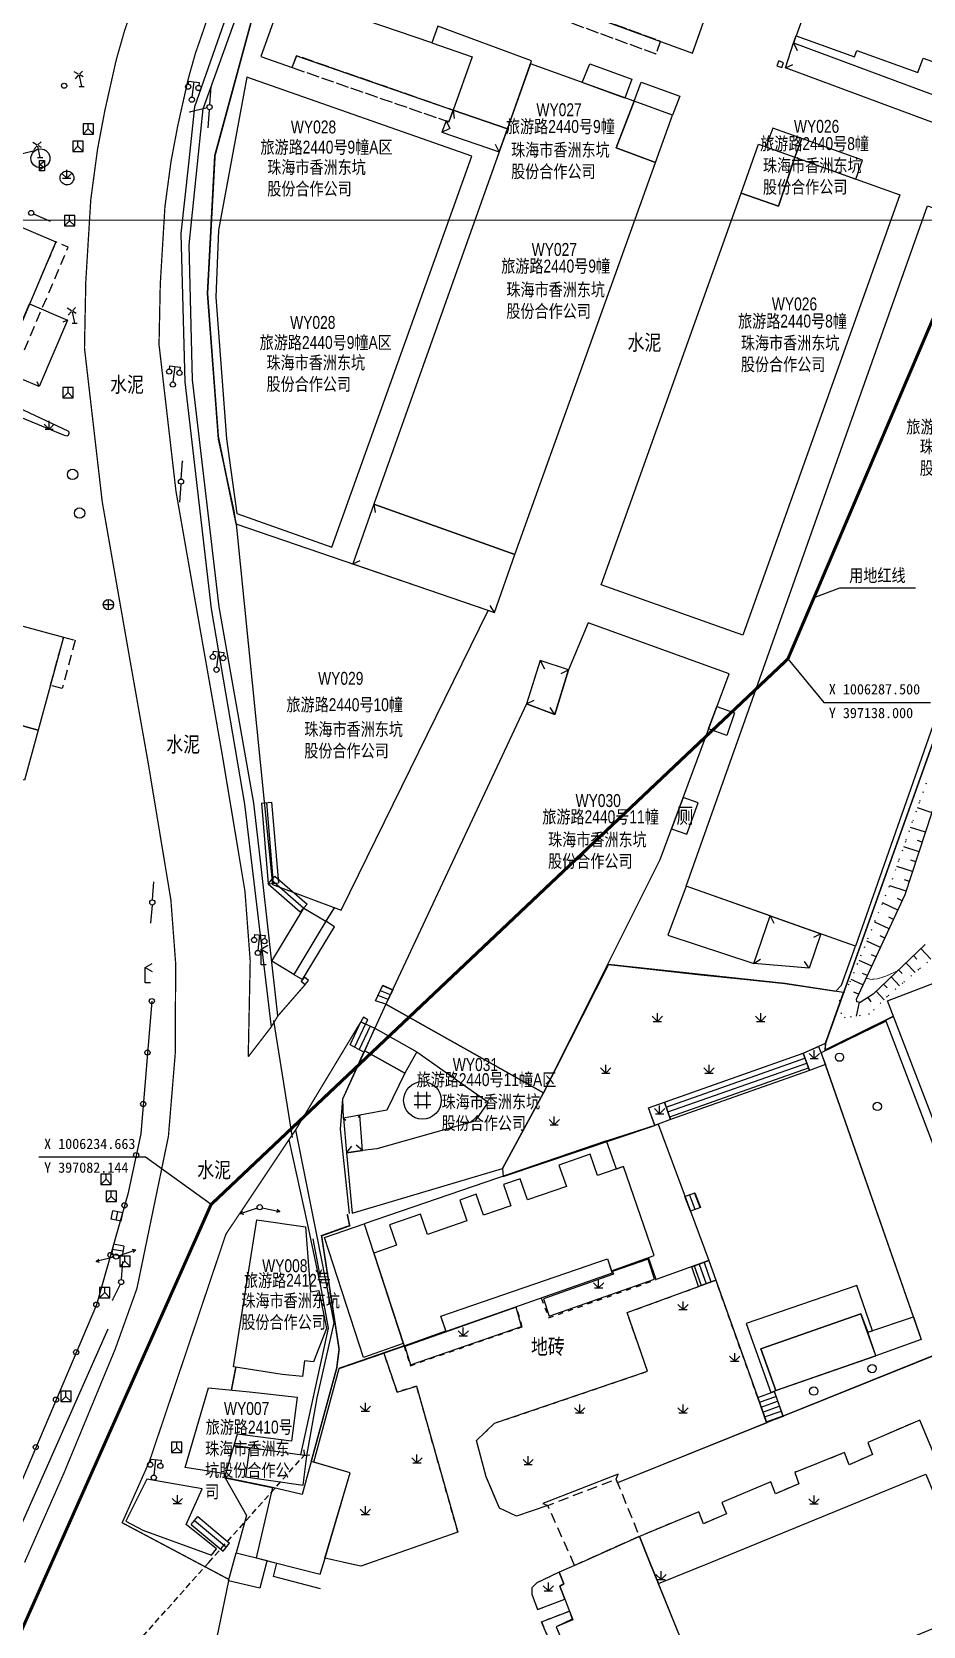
# Model space of a CAD drawing. Extents: x 396500 to 398250, y 1005980 to 1008200.
# Drawn here: x 397064.8 to 397151.1, y 1006193.8 to 1006348.2 of the extents above; entities that cross this region are included whole.
import ezdxf
from ezdxf.enums import TextEntityAlignment as Align

# ---------------------------------------------------------------- set-up
doc = ezdxf.new("R2010")
doc.units = 0
doc.header["$LTSCALE"] = 0.5
for name, pattern in [('X31', [1.8, 1.2, -0.6]), ('X39', [3, 2.5, -0.5]), ('X4', [1.6, 0, -1.6]), ('X5', [3, 2, -1]), ('X6', [2, 1, -1])]:
    doc.linetypes.add(name, pattern=pattern)
doc.layers.get('0').update_dxf_attribs({"linetype": 'CONTINUOUS'})
doc.layers.add('ASSIST', color=7, linetype='CONTINUOUS', plot=False)
for name, color, linetype in [('DGX', 2, 'CONTINUOUS'), ('DLDW', 11, 'CONTINUOUS'), ('DLSS', 4, 'CONTINUOUS'), ('DMTZ', 3, 'CONTINUOUS'), ('GXYZ', 2, 'CONTINUOUS'), ('JMD', 6, 'CONTINUOUS'), ('SXSS', 5, 'CONTINUOUS'), ('ZBTZ', 3, 'CONTINUOUS'), ('权属人', 160, 'CONTINUOUS'), ('用地红线', 1, 'CONTINUOUS'), ('编号', 90, 'CONTINUOUS'), ('门牌号', 1, 'CONTINUOUS')]:
    doc.layers.add(name, color=color, linetype=linetype)
doc.layers.add('绘图层', color=6, linetype='CONTINUOUS', lineweight=5)
doc.styles.add('细等线体', font='长等线体_0.TTF', dxfattribs={"width": 0.8})
doc.styles.add('黑体', font='simhei.ttf')
doc.linetypes.add('10422', pattern='A,2,[150,AAA.SHX,S=1,R=0,X=0,Y=1],2,[177,AAA.SHX,S=1,R=0,X=0,Y=0.8],1e-09', length=4)
doc.linetypes.add('1161', pattern='A,0,[149,AAA.SHX,S=0.15,R=0,X=0,Y=0],-1.6', length=1.6)
doc.linetypes.add('443', pattern='A,5,[169,AAA.SHX,S=0.83,R=0,X=0,Y=0],5', length=10)
doc.linetypes.add('444', pattern='A,4.5,[145,AAA.SHX,S=1,R=0,X=0,Y=1],4.5,-0.5,[146,AAA.SHX,S=1,R=0,X=0,Y=0],-0.5', length=10)
doc.linetypes.add('447', pattern='A,8,-1,[148,AAA.SHX,S=1,R=0,X=0,Y=0],-1', length=10)
doc.linetypes.add('8353', pattern='A,1.5,[145,AAA.SHX,S=1,R=0,X=0,Y=-0.1],1.5,-1,1.5,[145,AAA.SHX,S=1,R=0,X=0,Y=1.1],1.5,-1', length=8)

# ---------------------------------------------------------------- blocks, each defined once
blk = doc.blocks.new('gc124')
for p, q in [((-1, 1), (0, 0)), ((-0.8, 0), (0.8, 0)), ((0, 0), (0, 1.6)), ((0, 0), (1, 1))]:
    blk.add_line(p, q)
blk = doc.blocks.new('gc049')
for p, q in [((-1, 1), (-1, -1)), ((1, 1), (-1, 1)), ((-1, -1), (0, 0)), ((0, 0), (0, 1)), ((0, 0), (1, -1)), ((1, -1), (1, 1)), ((-1, -1), (1, -1))]:
    blk.add_line(p, q)
blk = doc.blocks.new('gc043')
for p, q in [((-1, 0), (1, 0)), ((0, -1), (0, 1))]:
    blk.add_line(p, q)
blk.add_circle((0, 0), 1)
blk = doc.blocks.new('gc188')
blk.add_circle((0, 0), 1)
blk = doc.blocks.new('gc097')
for p, q in [((-1, 2.9), (-1, 3.5)), ((-1, 3.5), (1, 3.5)), ((0, 0.5), (0, 3.5)), ((1, 3.5), (1, 2.9))]:
    blk.add_line(p, q)
for centre in [(-1, 2.4), (0, 0), (1, 2.4)]:
    blk.add_circle(centre, 0.5)
blk = doc.blocks.new('gc013b')
at = {"linetype": 'Continuous'}
blk.add_line((0.5, 0), (4, 0), dxfattribs=at)
at = {"linetype": 'Continuous', "flags": 128}
blk.add_lwpolyline([(3.39, 0.35), (4, 0), (3.39, -0.35)], dxfattribs=at)
blk = doc.blocks.new('gc170')
at = {"linetype": 'Continuous'}
blk.add_circle((0, 0), 0.5, dxfattribs=at)
blk = doc.blocks.new('gc013c')
at = {"linetype": 'Continuous'}
blk.add_line((0.5, 0), (4, 0), dxfattribs=at)
at = {"linetype": 'Continuous', "const_width": 0.15, "flags": 128}
blk.add_lwpolyline([(3.775, 0, 1), (3.925, 0, 1)], format="xyb", close=True, dxfattribs=at)
blk = doc.blocks.new('gc086')
for p, q in [((0, 0), (7, 0)), ((7, 0), (6.18, 0.57)), ((7, 0), (6.18, -0.57))]:
    blk.add_line(p, q)
blk = doc.blocks.new('gc052')
for p, q in [((0, 3), (1.3, 3.75)), ((0, 3), (1.3, 2.25)), ((0, 0), (0, 3)), ((1, 0), (0, 0))]:
    blk.add_line(p, q)
blk = doc.blocks.new('gc234')
at = {"linetype": 'Continuous'}
for p, q in [((-0.5, 0), (-0.5, 2)), ((-0.5, 2), (0.5, 2)), ((0.5, 0), (-0.5, 0)), ((0.35, 1.75), (-0.35, 1.25)), ((-0.35, 1.25), (0.35, 0.75)), ((0.35, 0.75), (-0.35, 0.25)), ((0.5, 2), (0.5, 0))]:
    blk.add_line(p, q, dxfattribs=at)
blk = doc.blocks.new('gc069')
for p, q in [((-0.59, 2.38), (-1.43, 2.87)), ((-0.6, 2.27), (-1.24, 1.51)), ((-0.5, 0), (0.5, 0)), ((-0.45, 2.4), (0.16, 3)), ((0, 0), (-0.43, 2.16)), ((0.27, 1.89), (-0.35, 2.24))]:
    blk.add_line(p, q)
blk = doc.blocks.new('gc146')
for points in [[(1.6, 0.82), (-1.6, 0.82)], [(-0.8, -1.58), (-0.8, 1.62)], [(0.8, 1.62), (0.8, -1.58)], [(-1.6, -0.78), (1.6, -0.78)]]:
    blk.add_lwpolyline(points)
blk = doc.blocks.new('gc326')
blk.add_circle((0, 0), 0.8)
blk = doc.blocks.new('gc122')
blk.add_circle((0, 0), 0.8)

msp = doc.modelspace()

# ---------------------------------------------------------------- linework, layer by layer
at = {"layer": 'ASSIST', "linetype": 'X4'}
msp.add_lwpolyline([(397152.21, 1006258.72), (397150.67, 1006257.43), (397149.15, 1006256.13), (397147.64, 1006254.82), (397145.9, 1006253.1), (397143.56, 1006252.75), (397143.2, 1006253.12), (397142.98, 1006254.38), (397144.04, 1006256.24), (397148.13, 1006266.18), (397148.79, 1006268.07), (397149.46, 1006269.95), (397150.12, 1006271.84), (397150.79, 1006273.72), (397151.46, 1006275.61)], dxfattribs=at)
at = {"layer": 'ASSIST', "linetype": 'Continuous', "flags": 128}
for points in [[(397087.01, 1006273.55), (397087.67, 1006265.72)], [(397087.67, 1006265.72), (397090.78, 1006263)], [(397076.4, 1006254.36), (397075.33, 1006241.51), (397074.07, 1006235.67), (397071.03, 1006224.95), (397060.41, 1006200)], [(397073.44, 1006233.04), (397073.61, 1006233.85)], [(397073.7, 1006230.63), (397072.68, 1006230.81)], [(397080.22, 1006203.67), (397083.3, 1006201.09)]]:
    msp.add_lwpolyline(points, dxfattribs=at)
for points in [[(397099.74, 1006255.47), (397099.08, 1006254.07), (397098.08, 1006254.4), (397098.79, 1006255.9)], [(397096.66, 1006252.35), (397098.01, 1006251.74), (397096.93, 1006249.43), (397095.61, 1006250.13)], [(397126.65, 1006242.91), (397126.04, 1006244.57), (397139.49, 1006249.31), (397140.1, 1006247.63)], [(397129.53, 1006234.38), (397128.56, 1006234.02), (397128.03, 1006235.45), (397128.98, 1006235.8)], [(397128.69, 1006228.62), (397130.35, 1006229.23), (397131.02, 1006227.33), (397129.36, 1006226.72)], [(397135.94, 1006213.56), (397135.08, 1006215.98), (397136.67, 1006216.55), (397137.53, 1006214.13)]]:
    msp.add_lwpolyline(points, close=True, dxfattribs=at)
at = {"layer": 'ASSIST', "linetype": '1161', "flags": 128}
for points in [[(397114.33, 1006225.52), (397114.87, 1006223.86), (397125.07, 1006227.43), (397124.46, 1006229.36), (397121.02, 1006228.18), (397121.12, 1006227.93)], [(397131.02, 1006227.33), (397135.95, 1006213.53), (397121.5, 1006207.71), (397121.37, 1006208.07), (397121.56, 1006208.53), (397114.28, 1006205.7), (397114.75, 1006205.52), (397111.73, 1006204.48), (397110.08, 1006205.24), (397108.79, 1006208.3), (397107.85, 1006211.8), (397109.58, 1006213.47), (397124.41, 1006218.51), (397122.43, 1006224.19)], [(397100.89, 1006220.91), (397101.46, 1006219.14), (397112.19, 1006222.85), (397111.7, 1006224.73)], [(397094.55, 1006218.79), (397098.87, 1006220.26), (397100.15, 1006216.5), (397102.05, 1006217.07), (397106.04, 1006202.92), (397096.63, 1006199.64), (397093.17, 1006200.4), (397095.61, 1006208.67), (397092.08, 1006209.7)], [(397116.41, 1006196.43), (397115.93, 1006197.7), (397116.32, 1006197.91), (397115.86, 1006199.04), (397113.69, 1006198.01), (397113.22, 1006197.55), (397113.21, 1006196.93), (397113.75, 1006195.43)], [(397116.85, 1006195.27), (397117.1, 1006194.5), (397115.57, 1006193.77), (397118.08, 1006187.75), (397127.93, 1006191.88), (397128.18, 1006191.26), (397117.29, 1006186.8), (397114.14, 1006194.24)]]:
    msp.add_lwpolyline(points, close=True, dxfattribs=at)
for points in [[(397156.54, 1006200), (397150.78, 1006213.78), (397145.74, 1006211.62), (397146.19, 1006210.45), (397143.93, 1006209.46), (397143.5, 1006210.63), (397138.67, 1006208.72), (397139.05, 1006207.62), (397136.79, 1006206.65), (397136.36, 1006207.81), (397131.6, 1006205.8), (397132.06, 1006204.71), (397129.82, 1006203.74), (397129.39, 1006204.9), (397123.62, 1006202.52), (397124.64, 1006200)], [(397130.51, 1006200), (397151.36, 1006208.53), (397154.87, 1006200)], [(397097.67, 1006200), (397096.63, 1006199.64), (397094.99, 1006200)], [(397124.64, 1006200), (397125.46, 1006197.94), (397130.51, 1006200)]]:
    msp.add_lwpolyline(points, dxfattribs=at)
at = {"layer": 'DGX', "linetype": 'Continuous', "const_width": 0.075, "elevation": 22, "flags": 128}
msp.add_lwpolyline([(397145.64, 1006256.58), (397146, 1006256.47), (397146.61, 1006256.51), (397147.47, 1006256.77), (397148.59, 1006257.28)], dxfattribs=at)
at = {"layer": 'DLDW', "color": 11, "linetype": 'Continuous'}
for p, q in [((397087.01, 1006273.55), (397088, 1006273.63)), ((397087.5, 1006273.59), (397088.17, 1006265.76)), ((397088, 1006273.63), (397088.67, 1006265.81)), ((397087.67, 1006265.72), (397088.33, 1006266.47)), ((397087.67, 1006265.72), (397088.67, 1006265.81)), ((397088, 1006266.1), (397091.11, 1006263.37)), ((397088.33, 1006266.47), (397091.44, 1006263.75)), ((397090.78, 1006263), (397091.44, 1006263.75)), ((397072.46, 1006233.25), (397072.63, 1006234.06)), ((397073.44, 1006233.04), (397072.46, 1006233.25)), ((397073.61, 1006233.85), (397072.63, 1006234.06)), ((397072.95, 1006233.15), (397073.12, 1006233.96)), ((397072.68, 1006230.81), (397072.51, 1006229.82)), ((397073.53, 1006229.65), (397072.51, 1006229.82)), ((397073.61, 1006230.14), (397072.59, 1006230.31)), ((397073.7, 1006230.63), (397073.53, 1006229.65)), ((397080.22, 1006203.67), (397080.86, 1006204.44)), ((397080.54, 1006204.06), (397083.62, 1006201.47)), ((397080.86, 1006204.44), (397083.94, 1006201.86)), ((397083.3, 1006201.09), (397083.94, 1006201.86))]:
    msp.add_line(p, q, dxfattribs=at)
at = {"layer": 'DLDW', "linetype": 'Continuous', "flags": 128}
msp.add_lwpolyline([(397128.23, 1006270.52), (397129.31, 1006273.56), (397127.87, 1006274.09), (397126.74, 1006271.05)], close=True, dxfattribs=at)
at = {"layer": 'DLDW', "linetype": 'Continuous'}
msp.add_lwpolyline([(397186.78, 1006237.12), (397158.46, 1006226.26), (397147.65, 1006254.39), (397176, 1006265.24)], close=True, dxfattribs=at)
at = {"layer": 'DLSS', "linetype": 'Continuous', "lineweight": 0, "const_width": 0.125, "flags": 128}
for points in [[(397093.72, 1006400), (397092.87, 1006397.85), (397077.53, 1006358.98), (397076.77, 1006356.88), (397075.91, 1006354.64), (397074.35, 1006350.05), (397073.76, 1006348.35), (397072.95, 1006345.5), (397071.86, 1006340.65), (397071.14, 1006336.84), (397070.49, 1006331.99), (397070.01, 1006324.1), (397069.88, 1006317.61), (397071.6, 1006302.72), (397074.25, 1006287.6), (397076.08, 1006277.25), (397078.25, 1006264.15), (397078.71, 1006258.01), (397078.67, 1006249.29), (397078.01, 1006241.27), (397074.96, 1006226.53), (397072.86, 1006220.67), (397067.87, 1006208.6), (397064.08, 1006200)], [(397101.47, 1006400), (397099.58, 1006395.2), (397084.27, 1006356.42), (397083.52, 1006354.36), (397082.69, 1006352.19), (397081.16, 1006347.7), (397080.63, 1006346.18), (397079.94, 1006343.73), (397078.92, 1006339.18), (397078.26, 1006335.68), (397077.67, 1006331.29), (397077.22, 1006323.81), (397077.1, 1006317.95), (397078.74, 1006303.75), (397081.35, 1006288.85), (397083.18, 1006278.47), (397085.42, 1006265.02), (397085.93, 1006258.26), (397085.74, 1006248.97)], [(397085.74, 1006248.97), (397087.95, 1006251.84), (397088.62, 1006252.94), (397091.26, 1006255.97)], [(397083.58, 1006231.79), (397089.67, 1006240.92), (397090.35, 1006241.92), (397096.65, 1006252.37)], [(397083.58, 1006231.79), (397076.16, 1006209.75), (397073.53, 1006203.84), (397080.76, 1006200)], [(397080.76, 1006200), (397083.81, 1006198.38)]]:
    msp.add_lwpolyline(points, dxfattribs=at)
at = {"layer": 'DLSS', "linetype": 'Continuous', "flags": 128}
msp.add_lwpolyline([(397088.2, 1006252.49), (397090, 1006241.14)], dxfattribs=at)
at = {"layer": 'DLSS', "linetype": 'X6'}
for points in [[(397110.08, 1006205.24), (397108.79, 1006208.3), (397107.85, 1006211.8), (397109.58, 1006213.47), (397124.41, 1006218.51), (397122.43, 1006224.19), (397129.38, 1006226.72)], [(397114.11, 1006225.59), (397114.83, 1006223.69), (397125.26, 1006227.39)], [(397135.08, 1006215.98), (397131.02, 1006227.33)], [(397100.83, 1006220.96), (397101.43, 1006219.05), (397112.26, 1006222.82), (397111.73, 1006224.75)], [(397106.04, 1006202.92), (397102.05, 1006217.07), (397100.15, 1006216.5), (397098.86, 1006220.28)], [(397150.78, 1006213.78), (397145.74, 1006211.62), (397146.19, 1006210.45), (397143.93, 1006209.46), (397143.5, 1006210.63), (397138.67, 1006208.72), (397139.05, 1006207.62), (397136.79, 1006206.65), (397136.36, 1006207.81), (397131.6, 1006205.8), (397132.06, 1006204.71), (397129.82, 1006203.74), (397129.39, 1006204.9), (397123.62, 1006202.52)], [(397156.54, 1006200), (397150.78, 1006213.78)], [(397115.86, 1006199.04), (397113.69, 1006198.01), (397113.22, 1006197.55), (397113.21, 1006196.93), (397113.75, 1006195.43), (397116.41, 1006196.43)], [(397116.85, 1006195.27), (397114.14, 1006194.24), (397117.29, 1006186.77), (397128.18, 1006191.25)]]:
    msp.add_lwpolyline(points, dxfattribs=at)
at = {"layer": 'DMTZ', "linetype": 'Continuous'}
for p, q in [((397151.96, 1006272.61), (397150.56, 1006273.07)), ((397151.34, 1006270.71), (397149.89, 1006271.18)), ((397151.02, 1006269.76), (397150.55, 1006269.91)), ((397150.71, 1006268.81), (397149.23, 1006269.3)), ((397150.08, 1006266.91), (397148.56, 1006267.41)), ((397150.4, 1006267.86), (397149.92, 1006268.02)), ((397149.46, 1006265.01), (397147.86, 1006265.54)), ((397149.77, 1006265.96), (397149.29, 1006266.12)), ((397148.65, 1006263.18), (397147.18, 1006263.87)), ((397149.07, 1006264.09), (397148.62, 1006264.3)), ((397148.23, 1006262.28), (397147.77, 1006262.49)), ((397147.8, 1006261.37), (397146.41, 1006262.02)), ((397147.38, 1006260.46), (397146.93, 1006260.67)), ((397146.96, 1006259.56), (397145.65, 1006260.16)), ((397150.88, 1006259.46), (397151.86, 1006258.43)), ((397146.12, 1006257.74), (397144.89, 1006258.31)), ((397146.54, 1006258.65), (397146.09, 1006258.86)), ((397149.43, 1006258.08), (397150.33, 1006257.14)), ((397150.16, 1006258.77), (397150.5, 1006258.41)), ((397145.27, 1006255.93), (397144.13, 1006256.46)), ((397145.7, 1006256.84), (397145.24, 1006257.05)), ((397147.26, 1006256.01), (397147.61, 1006255.65)), ((397147.99, 1006256.7), (397148.81, 1006255.84)), ((397148.71, 1006257.39), (397149.06, 1006257.03)), ((397144.85, 1006255.02), (397144.4, 1006255.23)), ((397145.75, 1006254.72), (397146.02, 1006254.3)), ((397146.54, 1006255.32), (397147.32, 1006254.5)), ((397144.89, 1006254.25), (397144.63, 1006252.91))]:
    msp.add_line(p, q, dxfattribs=at)
at = {"layer": 'DMTZ', "linetype": '10422'}
for points in [[(397102.5, 1006400), (397100.22, 1006394.38), (397089.95, 1006367.89), (397080.55, 1006340.99), (397079.95, 1006335.44), (397079.22, 1006328.7), (397079.59, 1006314.34), (397082.14, 1006292.36), (397085.38, 1006273.43), (397087.95, 1006251.84)], [(397088.62, 1006252.94), (397086.99, 1006267.41), (397086.29, 1006273.52), (397082.93, 1006292.54), (397080.34, 1006314.52), (397080.03, 1006327.62), (397081.36, 1006340.79), (397091.13, 1006367.86), (397100.95, 1006394.13), (397103.37, 1006400)], [(397158.71, 1006223.02), (397147.53, 1006252.41)], [(397095.56, 1006233.78), (397094.69, 1006241.97), (397094.9, 1006244.9), (397096.93, 1006249.43)], [(397089.67, 1006240.92), (397091.45, 1006232.84), (397092.73, 1006226.76), (397093.49, 1006222.68), (397090.8, 1006210.41)], [(397091.43, 1006210.33), (397092.42, 1006215.94), (397094.05, 1006223.2), (397092.42, 1006231.57), (397090.35, 1006241.91)], [(397120.45, 1006240.82), (397096.97, 1006232.79)], [(397172.69, 1006228.32), (397121.5, 1006207.71)], [(397072.14, 1006222.6), (397062.14, 1006200)], [(397114.75, 1006205.52), (397111.73, 1006204.48), (397110.08, 1006205.24)], [(397106.04, 1006202.92), (397096.63, 1006199.64), (397093.17, 1006200.4)], [(397092.74, 1006197.43), (397088.18, 1006198.64), (397088.51, 1006199.93)], [(397097.67, 1006200), (397096.63, 1006199.64), (397094.99, 1006200)]]:
    msp.add_lwpolyline(points, dxfattribs=at)
at = {"layer": 'DMTZ', "linetype": '10422', "flags": 128}
msp.add_lwpolyline([(397084.57, 1006300.57), (397084.37, 1006301.85), (397082.86, 1006308.78), (397081.8, 1006322.9), (397082.52, 1006336.26), (397087.42, 1006354.35), (397102, 1006393.77), (397104.45, 1006400)], dxfattribs=at)
at = {"layer": 'DMTZ', "linetype": 'Continuous'}
msp.add_lwpolyline([(397151.3, 1006259.86), (397146.25, 1006255.04), (397145, 1006254.23), (397144.67, 1006254.29), (397144.64, 1006254.56), (397149.35, 1006264.7), (397153.96, 1006278.67)], dxfattribs=at)
at = {"layer": 'JMD', "linetype": 'Continuous'}
for p, q in [((397138.55, 1006347.16), (397138.9, 1006346.44)), ((397137.76, 1006344.74), (397138.48, 1006345.09)), ((397104.92, 1006339.61), (397105.25, 1006338.88)), ((397105.58, 1006340.65), (397105.69, 1006339.86)), ((397104.5, 1006338.53), (397105.23, 1006338.87)), ((397110.05, 1006336.62), (397109.7, 1006337.34)), ((397068.23, 1006320.31), (397067.77, 1006320.13)), ((397065.48, 1006313.88), (397065.3, 1006314.34)), ((397097.89, 1006302.48), (397098.02, 1006301.69)), ((397095.87, 1006296.7), (397096.59, 1006297.05)), ((397109.58, 1006292.01), (397109.16, 1006292.68)), ((397114.01, 1006287.34), (397114.44, 1006286.56)), ((397116.05, 1006286.09), (397116.77, 1006286.44)), ((397112.7, 1006283.16), (397113.42, 1006283.51)), ((397115.42, 1006282.13), (397114.97, 1006282.8)), ((397136.29, 1006262.62), (397136.64, 1006261.9)), ((397141.19, 1006260.88), (397140.47, 1006260.53)), ((397134.69, 1006258), (397135.36, 1006258.43)), ((397140.05, 1006257.54), (397139.61, 1006258.21)), ((397099.29, 1006254.52), (397098.31, 1006254.89)), ((397099.51, 1006254.97), (397098.54, 1006255.37)), ((397099.72, 1006255.43), (397098.77, 1006255.85)), ((397099.08, 1006254.07), (397098.08, 1006254.4)), ((397097.1, 1006252.15), (397096.04, 1006249.9)), ((397097.55, 1006251.94), (397096.48, 1006249.67)), ((397098.01, 1006251.74), (397096.93, 1006249.43)), ((397126.04, 1006244.57), (397139.49, 1006249.31)), ((397126.21, 1006244.1), (397139.66, 1006248.83)), ((397126.38, 1006243.63), (397139.84, 1006248.36)), ((397126.56, 1006243.17), (397140.01, 1006247.89)), ((397094.96, 1006243.02), (397095.19, 1006242.84)), ((397096.54, 1006243.32), (397096.38, 1006243.1)), ((397095.27, 1006239.68), (397095.77, 1006240.31)), ((397096.8, 1006239.88), (397096.2, 1006240.41)), ((397128.56, 1006234.02), (397128.03, 1006235.45)), ((397129.03, 1006234.19), (397128.49, 1006235.62)), ((397129.5, 1006234.37), (397128.95, 1006235.79)), ((397128.94, 1006228.71), (397129.61, 1006226.81)), ((397129.41, 1006228.88), (397130.08, 1006226.99)), ((397129.88, 1006229.06), (397130.55, 1006227.16)), ((397130.35, 1006229.23), (397131.02, 1006227.33)), ((397135.08, 1006215.98), (397136.67, 1006216.55)), ((397135.25, 1006215.51), (397136.83, 1006216.08)), ((397135.41, 1006215.03), (397137, 1006215.61)), ((397135.58, 1006214.56), (397137.17, 1006215.13)), ((397135.75, 1006214.09), (397137.34, 1006214.66)), ((397135.92, 1006213.62), (397137.51, 1006214.19))]:
    msp.add_line(p, q, dxfattribs=at)
at = {"layer": 'JMD', "color": 6, "linetype": '443', "const_width": 0.15, "flags": 128}
for points in [[(397104.45, 1006400), (397102, 1006393.77), (397090.53, 1006362.76), (397087.42, 1006354.35), (397082.52, 1006336.26), (397081.8, 1006322.9), (397082.84, 1006309.02), (397084.57, 1006300.57)], [(397138.79, 1006347.85), (397138.55, 1006347.16)], [(397093.26, 1006262.09), (397094.08, 1006263.4)], [(397095.33, 1006233.73), (397095.56, 1006232.61), (397092.84, 1006231.64), (397094.54, 1006220.64), (397094.31, 1006218.83), (397091.84, 1006209.77)], [(397094.55, 1006218.79), (397100.83, 1006220.96)], [(397084.11, 1006216.69), (397084.54, 1006218.9)], [(397085.85, 1006211.1), (397084.36, 1006211.3)], [(397083.55, 1006208.59), (397083.49, 1006208.2), (397088.1, 1006207.25)]]:
    msp.add_lwpolyline(points, dxfattribs=at)
at = {"layer": 'JMD', "linetype": 'Continuous', "flags": 128}
for points in [[(397132.9, 1006357.85), (397103.12, 1006368.73), (397098.97, 1006357.1), (397128.78, 1006346.19)], [(397089.18, 1006352.08), (397086.95, 1006345.85), (397089.99, 1006344.78), (397090.41, 1006345.93), (397105.58, 1006340.65), (397110.84, 1006338.85), (397113.18, 1006345.43), (397104.09, 1006348.8), (397103.52, 1006347.16)], [(397165.48, 1006337.17), (397164.62, 1006334.78), (397137.76, 1006344.74), (397138.55, 1006347.16)], [(397113.07, 1006345.13), (397097.89, 1006302.48), (397111.55, 1006297.61), (397125.18, 1006335.6), (397121.36, 1006336.99), (397123.11, 1006341.51)], [(397137.58, 1006345.25), (397137.11, 1006345.42), (397136.94, 1006344.95), (397137.41, 1006344.78)], [(397110.84, 1006338.85), (397105.58, 1006340.65), (397105.16, 1006339.52), (397104.92, 1006339.61), (397104.5, 1006338.53), (397110.05, 1006336.62)], [(397138.69, 1006336.09), (397144.58, 1006333.97), (397145.22, 1006335.82), (397139.35, 1006337.91)], [(397056.76, 1006332.29), (397067.12, 1006327.89), (397061.61, 1006314.99), (397051.24, 1006319.39)], [(397065.48, 1006313.88), (397061.8, 1006315.45), (397064.56, 1006321.89), (397068.23, 1006320.31)], [(397111.55, 1006297.61), (397097.89, 1006302.48), (397095.87, 1006296.7), (397109.58, 1006292.01)], [(397057.22, 1006292.5), (397067.86, 1006289.61), (397065.41, 1006280.62), (397054.76, 1006283.55)], [(397118.66, 1006291), (397116.77, 1006286.44), (397115.42, 1006282.13), (397112.7, 1006283.16), (397099.08, 1006254.07), (397114.33, 1006245.47), (397125.64, 1006268.08), (397132.3, 1006286.06)], [(397116.77, 1006286.44), (397114.01, 1006287.34), (397112.7, 1006283.16), (397115.42, 1006282.13)], [(397065.41, 1006280.62), (397064.08, 1006275.75), (397053.41, 1006278.64), (397054.76, 1006283.55)], [(397131.13, 1006282.89), (397132.82, 1006282.29), (397132.09, 1006280.08), (397130.33, 1006280.73)], [(397141.19, 1006260.88), (397140.05, 1006257.54), (397134.69, 1006258), (397136.29, 1006262.62)], [(397094.11, 1006261.57), (397093.26, 1006262.09), (397090.16, 1006256.95), (397091.01, 1006256.44)], [(397091.58, 1006256.35), (397091.2, 1006256.67), (397090.88, 1006256.29), (397091.26, 1006255.97)], [(397097.08, 1006252.12), (397097.33, 1006252.56), (397096.89, 1006252.8), (397096.65, 1006252.37)], [(397102.08, 1006249.46), (397100.91, 1006247.37), (397097.02, 1006249.54), (397098.01, 1006251.74)], [(397096.54, 1006243.32), (397094.96, 1006243.02), (397095.27, 1006239.68), (397096.8, 1006239.88)], [(397121.42, 1006238.1), (397120.45, 1006240.82), (397125.43, 1006242.45), (397130.35, 1006229.23), (397125.26, 1006227.39), (397124.49, 1006229.52), (397125.05, 1006229.73), (397122.07, 1006238.33)], [(397122.07, 1006238.33), (397119.58, 1006237.46), (397118.86, 1006239.54), (397115.83, 1006238.47), (397116.55, 1006236.41), (397112.77, 1006235.11), (397112.07, 1006237.15), (397110.47, 1006236.59), (397111.17, 1006234.55), (397108.52, 1006233.63), (397107.82, 1006235.65), (397106.22, 1006235.09), (397106.92, 1006233.08), (397103.1, 1006231.76), (397102.41, 1006233.74), (397099.42, 1006232.69), (397100.1, 1006230.72), (397097.89, 1006229.95), (397100.83, 1006220.96), (397104.87, 1006222.43), (397104.38, 1006223.86), (397120.53, 1006229.4), (397120.93, 1006228.23), (397125.05, 1006229.73)], [(397121, 1006228.01), (397104.9, 1006222.36), (397104.38, 1006223.86), (397120.53, 1006229.4)], [(397146.21, 1006222.44), (397144.68, 1006226.83), (397133.97, 1006223.14), (397136.36, 1006216.47), (397136.83, 1006216.64), (397135.38, 1006220.7), (397145.07, 1006224.09), (397145.74, 1006222.29)], [(397083.55, 1006208.59), (397079.62, 1006209.18), (397081.88, 1006216.9), (397085.86, 1006216.52), (397090.49, 1006216.01), (397089.93, 1006211.73), (397084.68, 1006212.41)], [(397085.85, 1006211.1), (397085.48, 1006208.3), (397091.06, 1006207.47), (397091.43, 1006210.33)]]:
    msp.add_lwpolyline(points, close=True, dxfattribs=at)
at = {"layer": 'JMD', "linetype": 'X39', "flags": 128}
for points in [[(397101.82, 1006356.06), (397101.37, 1006354.84), (397125.23, 1006346.1), (397125.67, 1006347.32)], [(397089.99, 1006344.78), (397105.16, 1006339.52), (397105.58, 1006340.65), (397090.41, 1006345.93)]]:
    msp.add_lwpolyline(points, close=True, dxfattribs=at)
at = {"layer": 'JMD', "linetype": 'Continuous', "flags": 128}
for points in [[(397141.02, 1006354.04), (397138.79, 1006347.85), (397144.45, 1006345.83), (397144.67, 1006346.43), (397150.59, 1006344.29), (397151.09, 1006345.69), (397153.47, 1006344.85), (397152.96, 1006343.42), (397158.88, 1006341.28), (397158.71, 1006340.77), (397164.38, 1006338.69), (397166.67, 1006345.02), (397163.64, 1006346.14), (397164.53, 1006348.68), (397167.56, 1006347.55), (397169.71, 1006353.77)], [(397103.52, 1006347.16), (397107.43, 1006345.82), (397105.58, 1006340.65)], [(397098.08, 1006254.4), (397098.79, 1006255.9)], [(397099.74, 1006255.47), (397099.08, 1006254.07)], [(397096.66, 1006252.35), (397098.01, 1006251.74)], [(397096.93, 1006249.43), (397095.61, 1006250.13)], [(397139.49, 1006249.31), (397140.1, 1006247.63)], [(397126.65, 1006242.91), (397126.04, 1006244.57)], [(397128.03, 1006235.45), (397128.98, 1006235.8)], [(397129.53, 1006234.38), (397128.56, 1006234.02)], [(397128.69, 1006228.62), (397130.35, 1006229.23)], [(397131.02, 1006227.33), (397129.36, 1006226.72)], [(397135.94, 1006213.56), (397135.08, 1006215.98)], [(397136.67, 1006216.55), (397137.53, 1006214.13)], [(397124.64, 1006200), (397123.62, 1006202.52), (397118, 1006200)], [(397118, 1006200), (397115.86, 1006199.04), (397116.32, 1006197.91), (397115.93, 1006197.7), (397117.16, 1006194.45), (397115.57, 1006193.77), (397118.09, 1006187.83), (397127.93, 1006191.88), (397124.64, 1006200)]]:
    msp.add_lwpolyline(points, dxfattribs=at)
at = {"layer": 'JMD', "linetype": 'Continuous'}
for points in [[(397118.81, 1006345.14), (397122.9, 1006343.66), (397122.21, 1006341.83), (397118.09, 1006343.32)], [(397084.62, 1006301.59), (397093.84, 1006298.32), (397107.4, 1006336.21), (397085.61, 1006343.84), (397082.85, 1006329.02), (397082.59, 1006322.55), (397083.63, 1006308.83)], [(397123.8, 1006343.37), (397127.53, 1006342.01), (397126.82, 1006340.17), (397123.11, 1006341.51)], [(397123.11, 1006341.51), (397121.36, 1006336.99), (397125.18, 1006335.6), (397126.82, 1006340.17)], [(397136.55, 1006338.91), (397135.87, 1006337.1), (397138.69, 1006336.09), (397139.35, 1006337.91)], [(397135.16, 1006337.35), (397138.69, 1006336.09), (397137.08, 1006331.37), (397133.47, 1006332.62)], [(397133.63, 1006289.81), (397119.91, 1006294.67), (397133.47, 1006332.62), (397137.08, 1006331.37), (397138.69, 1006336.09), (397148.83, 1006332.44)], [(397151.54, 1006331.38), (397170.69, 1006324.59), (397155.99, 1006283.09), (397153.1, 1006284.07), (397144.56, 1006259.69), (397128.16, 1006265.5)], [(397088.08, 1006265.66), (397094.74, 1006263.16), (397108.98, 1006292.21), (397084.57, 1006300.57)], [(397128.16, 1006265.5), (397126.39, 1006260.74), (397134.69, 1006258), (397136.29, 1006262.62)], [(397091.12, 1006263.38), (397093.26, 1006262.09), (397090.16, 1006256.95), (397088.02, 1006258.24)], [(397096.8, 1006239.88), (397095.27, 1006239.68), (397095.79, 1006233.83), (397110.37, 1006238.15), (397114.33, 1006245.47), (397099.08, 1006254.07), (397098.01, 1006251.74), (397102.08, 1006249.46), (397108.96, 1006244.58), (397107.67, 1006242.75), (397098.19, 1006240.06)], [(397097.02, 1006249.54), (397100.91, 1006247.37), (397099.17, 1006243.8), (397094.96, 1006243.02), (397094.9, 1006244.9)], [(397086.58, 1006233.18), (397091.3, 1006232.5), (397091.77, 1006226.19), (397092.58, 1006226.33), (397093.33, 1006222.64), (397092.07, 1006219.44), (397091.19, 1006219.53), (397091, 1006218.01), (397089.02, 1006218.21), (397084.3, 1006218.94)], [(397093.11, 1006231.48), (397096.97, 1006232.79), (397100.75, 1006221.2), (397096.89, 1006219.86)], [(397146.52, 1006220.02), (397145.07, 1006224.09), (397135.38, 1006220.7), (397136.83, 1006216.64)], [(397150.92, 1006221.6), (397146.52, 1006220.02), (397145.74, 1006222.29), (397150.16, 1006223.77)]]:
    msp.add_lwpolyline(points, close=True, dxfattribs=at)
at = {"layer": 'JMD', "linetype": 'X5', "flags": 128}
for points in [[(397061.61, 1006314.99), (397062.8, 1006314.48), (397068.31, 1006327.38), (397067.12, 1006327.89)], [(397117.35, 1006199.71), (397114.75, 1006205.52), (397121.37, 1006208.07), (397123.62, 1006202.52)]]:
    msp.add_lwpolyline(points, close=True, dxfattribs=at)
at = {"layer": 'JMD', "linetype": 'X5'}
msp.add_lwpolyline([(397067.86, 1006289.61), (397068.99, 1006289.31), (397067.71, 1006284.64), (397066.59, 1006284.95)], close=True, dxfattribs=at)
at = {"layer": 'JMD', "linetype": '447', "flags": 128}
msp.add_lwpolyline([(397120.62, 1006257.92), (397129.56, 1006256.91), (397133.74, 1006256.49), (397137.72, 1006256.08), (397142.66, 1006255.33), (397143.2, 1006255.92), (397144.56, 1006259.69)], dxfattribs=at)
at = {"layer": 'JMD', "linetype": '444', "flags": 128}
for points in [[(397150.16, 1006223.77), (397141.63, 1006248.21)], [(397131.02, 1006227.33), (397133.64, 1006220)], [(397083.49, 1006208.2), (397085.56, 1006204.55), (397084.56, 1006200.94)]]:
    msp.add_lwpolyline(points, dxfattribs=at)
at = {"layer": 'JMD', "linetype": 'Continuous'}
for points in [[(397093.05, 1006200), (397095.61, 1006208.67), (397091.84, 1006209.77), (397090.95, 1006206.58), (397088.1, 1006207.25), (397086.5, 1006200.45), (397088.25, 1006200)], [(397130.51, 1006200), (397151.36, 1006208.53), (397154.87, 1006200)], [(397084.31, 1006200), (397084.56, 1006200.94), (397087.56, 1006200.18), (397087.52, 1006200)], [(397087.52, 1006200), (397086.85, 1006197.52), (397083.83, 1006198.22), (397084.31, 1006200)], [(397088.25, 1006200), (397092.72, 1006198.87), (397093.05, 1006200)], [(397154.87, 1006200), (397156.72, 1006195.49), (397130.8, 1006184.83), (397127.93, 1006191.88), (397125.48, 1006197.94), (397130.51, 1006200)]]:
    msp.add_lwpolyline(points, dxfattribs=at)
at = {"layer": 'JMD', "linetype": 'X5', "flags": 128}
msp.add_lwpolyline([(397118, 1006200), (397117.35, 1006199.71), (397117.22, 1006200)], dxfattribs=at)
at = {"layer": 'SXSS', "linetype": 'Continuous'}
for q in [(397091.16, 1006210.9), (397091.69, 1006210.43)]:
    msp.add_line((397091.19, 1006210.4), q, dxfattribs=at)
at = {"layer": 'SXSS', "linetype": '8353', "const_width": 0.15, "flags": 128}
msp.add_lwpolyline([(397148.17, 1006252.86), (397141.61, 1006249.62), (397141.65, 1006250.28), (397153.23, 1006282.69), (397156.01, 1006281.66), (397156.34, 1006282.15), (397164.8, 1006299.72), (397169.81, 1006310.03), (397170.09, 1006310.23), (397170.77, 1006310.11), (397172.48, 1006309.83), (397173.1, 1006309.94), (397173.66, 1006310.25), (397174, 1006310.63), (397180.42, 1006328.99)], dxfattribs=at)
at = {"layer": 'SXSS', "linetype": 'X31', "flags": 128}
for points in [[(397081.92, 1006200), (397091.19, 1006210.4)], [(397066.55, 1006182.75), (397081.92, 1006200)]]:
    msp.add_lwpolyline(points, dxfattribs=at)
at = {"layer": 'SXSS', "linetype": 'Continuous'}
msp.add_circle((397102.61, 1006244.75), 1.82, dxfattribs=at)
at = {"layer": 'ZBTZ', "linetype": '1161'}
for points in [[(397064.96, 1006335.34, -0.414214), (397064.97, 1006336.64, -0.414214), (397066.27, 1006336.63, -0.414214), (397066.26, 1006335.33, -0.414214)], [(397067.71, 1006333.62, -0.414214), (397067.71, 1006334.56, -0.414214), (397068.65, 1006334.56, -0.414214), (397068.65, 1006333.61, -0.414214)], [(397067.94, 1006309.13), (397063.18, 1006311.12, -1.032014), (397063.45, 1006311.87), (397068.26, 1006309.61), (397068.35, 1006309.5), (397068.35, 1006309.33), (397068.31, 1006309.15), (397068.16, 1006309.07)]]:
    msp.add_lwpolyline(points, format="xyb", close=True, dxfattribs=at)
at = {"layer": 'ZBTZ', "linetype": '1161', "flags": 128}
for points in [[(397143.4, 1006255.21), (397137.72, 1006256.08), (397120.62, 1006257.92), (397114.33, 1006245.47), (397110.37, 1006238.15), (397110.42, 1006237.39), (397125.13, 1006242.33), (397124.51, 1006244.01), (397139.49, 1006249.31), (397141.65, 1006250.28)], [(397082.17, 1006200.7), (397082.66, 1006201.3), (397079.72, 1006203.68), (397081.28, 1006207.14), (397075.92, 1006208.05), (397073.88, 1006203.99), (397075.53, 1006203.12)]]:
    msp.add_lwpolyline(points, close=True, dxfattribs=at)
at = {"layer": 'ZBTZ', "color": 0, "linetype": '1161'}
msp.add_lwpolyline([(397141.66, 1006248.12), (397150.92, 1006221.6), (397146.52, 1006220.02), (397136.66, 1006216.58), (397137.52, 1006214.16), (397158.81, 1006222.73), (397158.74, 1006222.93), (397147.53, 1006252.41), (397141.23, 1006249.34)], close=True, dxfattribs=at)
at = {"layer": 'ZBTZ', "linetype": '1161'}
for points in [[(397140.1, 1006247.63), (397139.49, 1006249.31), (397140.98, 1006249.98), (397141.63, 1006248.21)], [(397125.13, 1006242.35), (397124.51, 1006244.01), (397126.04, 1006244.57), (397126.65, 1006242.91), (397125.43, 1006242.45)]]:
    msp.add_lwpolyline(points, close=True, dxfattribs=at)
at = {"layer": 'ZBTZ', "linetype": '1161', "flags": 128}
msp.add_lwpolyline([(397083.83, 1006198.22), (397082.51, 1006191.81)], dxfattribs=at)
at = {"layer": '用地红线', "linetype": 'Continuous', "const_width": 0.3, "flags": 128}
msp.add_lwpolyline([(397271.32, 1006673.86), (397185.66, 1006354.4), (397168.5, 1006359), (397138, 1006287.5), (397082.14, 1006234.66), (397047.45, 1006156.69, -0.306075), (397015.16, 1006147.48), (396845.45, 1006202.77, -0.414213), (396835.84, 1006221.68), (396896.97, 1006409.31, -0.090189), (397228.69, 1007024.03)], format="xyb", dxfattribs=at)
at = {"layer": '用地红线', "linetype": 'Continuous', "flags": 128}
for points in [[(397140.54, 1006293.45), (397143.04, 1006294.4), (397150.37, 1006294.4)], [(397138, 1006287.5), (397141.47, 1006283.27), (397151.81, 1006283.27)], [(397082.14, 1006234.66), (397075.8, 1006239.24), (397065.47, 1006239.24)]]:
    msp.add_lwpolyline(points, dxfattribs=at)
at = {"layer": '绘图层', "linetype": 'Continuous', "flags": 128}
for points in [[(396900, 1006730), (396900, 1006330), (397300, 1006330), (397300, 1006730)], [(396900, 1006330), (396900, 1005980), (397250, 1005980), (397250, 1006330)]]:
    msp.add_lwpolyline(points, close=True, dxfattribs=at)

# ---------------------------------------------------------------- block references
at = {"layer": 'DLDW', "linetype": 'Continuous', "xscale": 0.5, "yscale": 0.5, "zscale": 0.5, "rotation": 353.1182861888283}
for p in [(397080.28, 1006341.67, 34.95), (397078.44, 1006314.08, 34.3), (397082.67, 1006286.45, 33.73), (397086.66, 1006259.03, 33.48), (397076.59, 1006208.21, 32.23)]:
    msp.add_blockref('gc097', p, dxfattribs=at)
at = {"layer": 'DLSS', "linetype": 'Continuous', "xscale": 0.5, "yscale": 0.5}
for p in [(397086.99, 1006257.89, 16.97), (397075.77, 1006256.12, 16.62)]:
    msp.add_blockref('gc052', p, dxfattribs=at)
at = {"layer": 'GXYZ', "linetype": 'Continuous', "xscale": 0.5, "yscale": 0.5}
for p in [(397067.91, 1006343.02), (397081.99, 1006340.95), (397064.72, 1006330.7, 20.03), (397079.23, 1006304.68), (397076.45, 1006263.92), (397086.85, 1006234.4), (397072.95, 1006229.62), (397073.44, 1006227.15)]:
    msp.add_blockref('gc170', p, dxfattribs=at)
at = {"layer": 'GXYZ', "linetype": 'Continuous', "yscale": 0.5}
for name, p, xscale, rotation in [('gc013c', (397081.99, 1006340.95), 0.5, 85.84765525395207), ('gc013c', (397081.99, 1006340.95), 0.5, 193.9406815810371), ('gc013c', (397081.99, 1006340.95), 0.4999999999999999, 265.6522489712274), ('gc013c', (397063.24, 1006336.29), 0.4999999999999999, 13.94068158103717), ('gc013c', (397064.72, 1006330.7, 20.03), 0.4999999999999999, 336.8555931762201), ('gc013c', (397079.23, 1006304.68), 0.5, 85.65224897122735), ('gc013c', (397079.23, 1006304.68), 0.5, 266.0900891726449), ('gc013c', (397076.45, 1006263.92), 0.5, 86.0900891726449), ('gc013c', (397076.45, 1006263.92), 0.5, 265.3237647717367), ('gc013b', (397086.85, 1006234.4), 0.4999999999999999, 198.9658124786839), ('gc013b', (397086.85, 1006234.4), 0.5, 347.9156401242889), ('gc013b', (397072.95, 1006229.62), 0.5, 193.8575962345709), ('gc013b', (397072.95, 1006229.62), 0.5, 18.9658124786839), ('gc013c', (397073.44, 1006227.15), 0.5, 85.32376477173669), ('gc013c', (397073.44, 1006227.15), 0.5, 244.021389680645)]:
    msp.add_blockref(name, p, dxfattribs=dict(at, xscale=xscale, rotation=rotation))
at = {"layer": 'GXYZ', "xscale": 0.5, "yscale": 0.5, "zscale": 0.5}
for p in [(397070.24, 1006338.83, -71.34), (397069.24, 1006337.16, -71.44), (397068.43, 1006329.95, -71.7), (397068.29, 1006313.3, 17.99), (397071.97, 1006237.11, 16.15), (397072.47, 1006235.44, 16.07), (397071.85, 1006226.13, 16.01), (397068.08, 1006216.08, 15.89)]:
    msp.add_blockref('gc049', p, dxfattribs=at)
at = {"layer": 'GXYZ', "linetype": 'Continuous', "xscale": 0.5, "yscale": 0.5, "zscale": 0.5, "rotation": 0.2267288467550745}
msp.add_blockref('gc234', (397065.77, 1006334.77, 18.09), dxfattribs=at)
at = {"layer": 'GXYZ', "linetype": 'Continuous', "yscale": 0.5, "zscale": 0.5}
for name, p, xscale in [('gc188', (397068.73, 1006305.38, 17.7), 0.5), ('gc188', (397069.41, 1006301.63, 17.73), 0.5), ('gc043', (397072.2, 1006292.76, 17.53), 0.5), ('gc049', (397073.8, 1006229.17, 15.88), 0.4999999999999999), ('gc049', (397078.82, 1006211.14, 15.72), 0.4999999999999999)]:
    msp.add_blockref(name, p, dxfattribs=dict(at, xscale=xscale))
at = {"layer": 'SXSS', "linetype": 'Continuous', "xscale": 0.5, "yscale": 0.5}
msp.add_blockref('gc146', (397102.61, 1006244.75), dxfattribs=at)
at = {"layer": 'SXSS', "linetype": 'Continuous', "xscale": 0.5, "yscale": 0.5, "zscale": 0.5, "rotation": 280.9615071859222}
msp.add_blockref('gc086', (397091.99, 1006231.35), dxfattribs=at)
at = {"layer": 'ZBTZ', "linetype": 'Continuous', "xscale": 0.5, "yscale": 0.5}
for name, p in [('gc069', (397069.61, 1006342.94)), ('gc069', (397065.59, 1006336.08)), ('gc124', (397068.16, 1006334.06)), ('gc069', (397068.93, 1006320.03)), ('gc124', (397066.46, 1006309.75)), ('gc124', (397125.37, 1006252.39)), ('gc124', (397135.37, 1006252.39)), ('gc124', (397140.55, 1006248.8)), ('gc326', (397143, 1006248.93)), ('gc124', (397120.37, 1006247.39)), ('gc124', (397130.37, 1006247.39)), ('gc124', (397125.58, 1006243.46)), ('gc326', (397146.66, 1006244.16)), ('gc124', (397115.37, 1006242.39)), ('gc124', (397119.67, 1006226.59)), ('gc124', (397127.85, 1006224.48)), ('gc124', (397106.57, 1006221.94)), ('gc124', (397132.85, 1006219.48)), ('gc122', (397146.16, 1006218.77)), ('gc122', (397140.51, 1006216.59)), ('gc124', (397097.08, 1006214.64)), ('gc124', (397117.85, 1006214.48)), ('gc124', (397127.85, 1006214.48)), ('gc124', (397102.08, 1006209.64)), ('gc124', (397112.85, 1006209.48)), ('gc124', (397078.88, 1006205.7)), ('gc124', (397097.08, 1006204.64)), ('gc124', (397114.81, 1006197.24))]:
    msp.add_blockref(name, p, dxfattribs=at)
at = {"layer": 'ZBTZ', "linetype": 'Continuous', "yscale": 0.5}
for p, xscale, rotation in [((397076.4, 1006254.36), 0.5, 265.2575328521589), ((397075.98, 1006249.38), 0.5, 265.2575328521589), ((397075.57, 1006244.4), 0.5, 265.2575328521589), ((397074.89, 1006239.45), 0.5, 257.8582296009045), ((397073.76, 1006234.58), 0.4999999999999999, 254.1473095550373), ((397072.4, 1006229.77), 0.4999999999999999, 254.1473095550373), ((397071.03, 1006224.96), 0.4999999999999999, 254.1473095550373), ((397069.08, 1006220.36), 0.5, 246.9443376980552), ((397067.12, 1006215.76), 0.5, 246.9443376980552), ((397065.16, 1006211.16), 0.5, 246.9443376980552)]:
    msp.add_blockref('gc170', p, dxfattribs=dict(at, xscale=xscale, rotation=rotation))
at = {"layer": 'ZBTZ', "linetype": '1161', "xscale": 0.5, "yscale": 0.5}
for p in [(397140.54, 1006205.67), (397125.72, 1006198.34)]:
    msp.add_blockref('gc124', p, dxfattribs=at)

# ---------------------------------------------------------------- texts
at = {"layer": 'DLDW', "linetype": 'Continuous', "style": '细等线体', "width": 0.8}
msp.add_text('厕', height=1.5, dxfattribs=at).set_placement((397128.03, 1006272.3), align=Align.MIDDLE)
at = {"layer": 'DLSS', "linetype": 'Continuous', "style": '细等线体', "width": 0.8}
for s, p in [('水泥', (397124.11, 1006318.18)), ('水泥', (397074, 1006314.11)), ('水泥', (397079.44, 1006279.26)), ('水泥', (397082.44, 1006238.04)), ('地砖', (397114.76, 1006220.92))]:
    msp.add_text(s, height=1.5, dxfattribs=at).set_placement(p, align=Align.MIDDLE)
at = {"layer": '权属人', "linetype": 'Continuous', "char_height": 1.25, "attachment_point": 1, "style": '细等线体'}
for insert, own_width in [((397111.2, 1006337.43), 10.28), ((397087.58, 1006335.75), 10.1159), ((397135.59, 1006335.93), 10.0583), ((397110.74, 1006323.9), 10.28), ((397133.45, 1006318.74), 10.0583), ((397087.51, 1006316.83), 10.1159), ((397150.77, 1006308.69), 10.3076), ((397091.17, 1006281.32), 10.4601), ((397114.78, 1006270.63), 9.5462), ((397104.46, 1006245.25), 9.5462), ((397085.07, 1006225.98, 24), 9.712), ((397081.56, 1006211.64, 24), 8.4427)]:
    msp.add_mtext_dynamic_manual_height_columns('珠海市香洲东坑股份合作公司', width=2.4705, gutter_width=1, heights=[0], dxfattribs=dict(at, insert=insert)).dxf.set("width", own_width)
at = {"layer": '用地红线', "linetype": 'Continuous', "style": '黑体'}
for s, p in [('X 1006287.500', (397141.97, 1006283.77)), ('X 1006234.663', (397065.97, 1006239.74))]:
    msp.add_text(s, height=1, dxfattribs=at).set_placement(p, align=Align.BOTTOM_LEFT)
for s, p in [('Y 397138.000', (397141.97, 1006282.77)), ('Y 397082.144', (397065.97, 1006238.74))]:
    msp.add_text(s, height=1, dxfattribs=at).set_placement(p, align=Align.TOP_LEFT)
at = {"layer": '用地红线', "linetype": 'Continuous', "insert": (397143.94, 1006296.22), "char_height": 1.25, "attachment_point": 1, "style": '细等线体'}
msp.add_mtext_dynamic_manual_height_columns('用地红线', width=3.9803, gutter_width=1, heights=[0], dxfattribs=at).dxf.set("width", 9.1618)
at = {"layer": '编号', "linetype": 'Continuous', "char_height": 1.25, "attachment_point": 1, "style": '细等线体'}
for s, insert in [('WY027', (397113.65, 1006341.32)), ('WY028', (397089.87, 1006339.65)), ('WY026', (397138.59, 1006339.71)), ('WY027', (397113.19, 1006327.79)), ('WY026', (397136.45, 1006322.51)), ('WY028', (397089.8, 1006320.72)), ('WY029', (397092.51, 1006286.25)), ('WY030', (397117.44, 1006274.41)), ('WY031', (397105.55, 1006248.84)), ('WY008', (397087.09, 1006229.36, 24)), ('WY007', (397083.39, 1006215.53, 24))]:
    msp.add_mtext_dynamic_manual_height_columns(s, width=0.9323, gutter_width=1, heights=[0], dxfattribs=dict(at, insert=insert))
at = {"layer": '门牌号', "linetype": 'Continuous', "char_height": 1.25, "attachment_point": 1, "style": '细等线体'}
for s, insert, own_width in [('\\pt1.8;旅游路2440号9幢', (397110.7, 1006339.7), 12.4575), ('\\pt1.8;旅游路2440号9幢A区', (397086.92, 1006337.7), 18.0471), ('\\pt1.8;旅游路2440号8幢', (397135.32, 1006338.04), 11.693), ('\\pt1.8;旅游路2440号9幢', (397110.24, 1006326.18), 12.4575), ('\\pt1.8;旅游路2440号8幢', (397133.18, 1006320.85), 11.693), ('\\pt1.8;旅游路2440号9幢A区', (397086.85, 1006318.78), 18.0471), ('\\pt1.8;旅游路2440号4幢A区', (397149.48, 1006310.61), 12.9189), ('\\pt1.8;旅游路2440号10幢', (397089.44, 1006283.7), 11.1871), ('\\pt1.8;旅游路2440号11幢', (397114.22, 1006272.84), 11.9364), ('\\pt1.8;旅游路2440号11幢A区', (397102.04, 1006247.38), 13.5068)]:
    msp.add_mtext_dynamic_manual_height_columns(s, width=9.8721, gutter_width=1, heights=[0.632], dxfattribs=dict(at, insert=insert)).dxf.set("width", own_width)
for s, insert in [('\\pt1.8;旅游路2412号', (397085.32, 1006227.94, 24)), ('\\pt1.8;旅游路2410号', (397081.62, 1006213.73, 24))]:
    msp.add_mtext_dynamic_manual_height_columns(s, width=9.8721, gutter_width=1, heights=[0.632], dxfattribs=dict(at, insert=insert))

doc.saveas('drawing.dxf')
